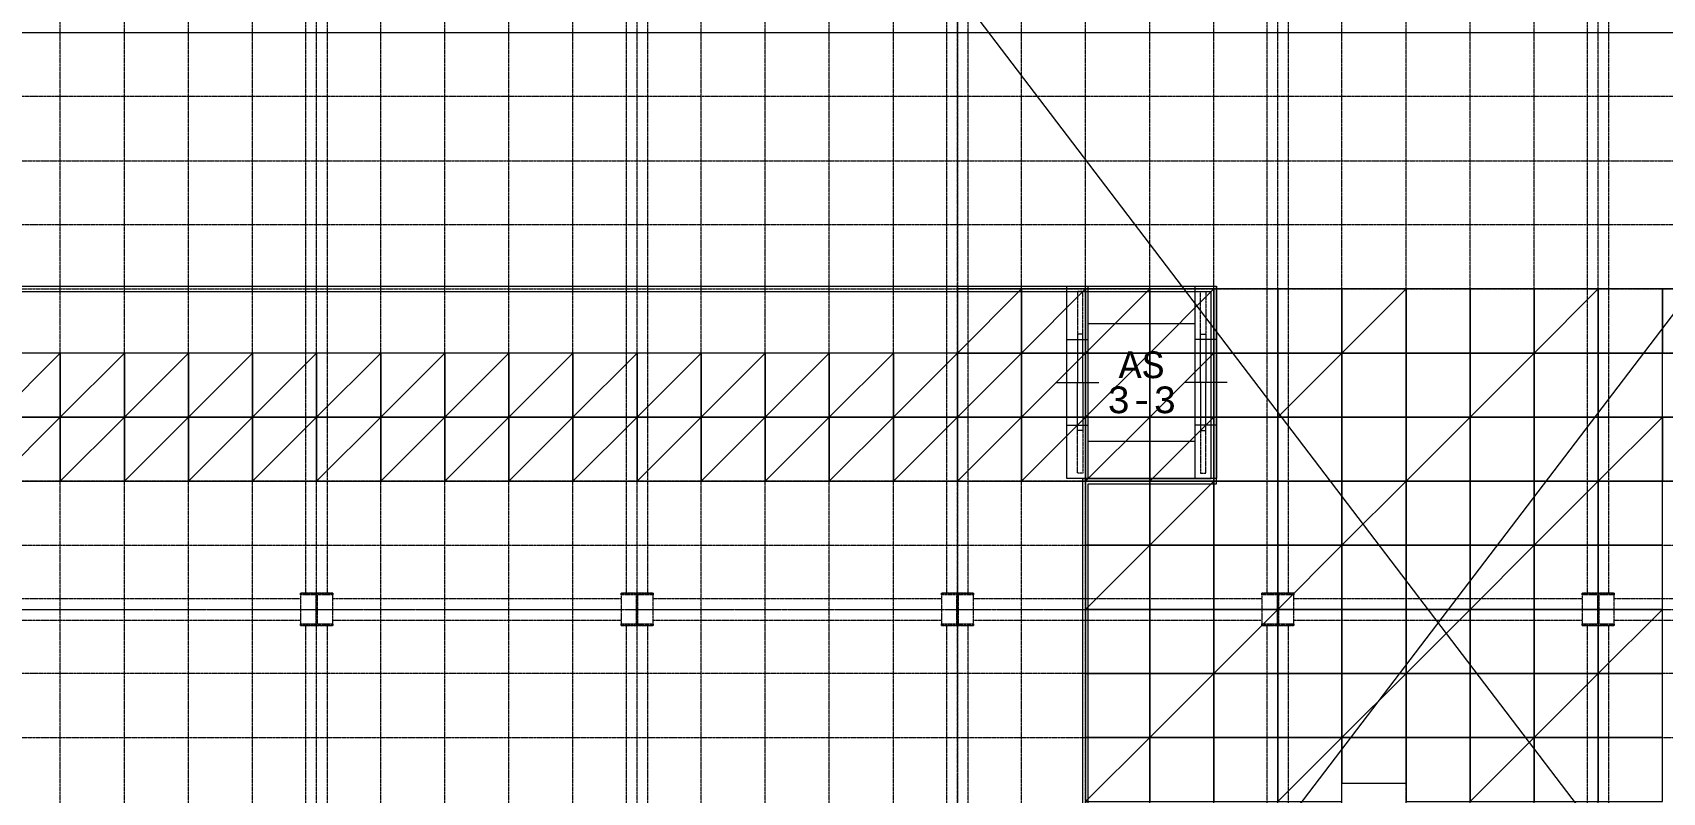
# Model space of a CAD drawing. Extents: x 73996 to 686888, y -9729 to 263202.
# Drawn here: x 310266 to 325526, y 191489 to 198602 of the extents above; entities that cross this region are included whole.
import ezdxf
from ezdxf.enums import TextEntityAlignment as Align

# ---------------------------------------------------------------- set-up
doc = ezdxf.new("R2010")
doc.units = 0
doc.header["$LTSCALE"] = 20
doc.linetypes.add('Data Center Layout_L20$0$CENTER', pattern=[2, 1.25, -0.25, 0.25, -0.25])
doc.linetypes.add('Data Center Layout_L20$0$DOTK1', pattern=[0.1, 0.05, -0.05])
for name, color, linetype, lineweight in [('Data Center Layout_L20$0$$ALDG', 252, 'Data Center Layout_L20$0$DOTK1', 0), ('Data Center Layout_L20$0$$ALDG-P', 252, 'Continuous', 0), ('Data Center Layout_L20$0$$AREA-RC', 252, 'Continuous', 0), ('Data Center Layout_L20$0$$OOBIKI', 252, 'Data Center Layout_L20$0$DOTK1', 0), ('Data Center Layout_L20$0$ARC', 252, 'Continuous', 0), ('Data Center Layout_L20$0$H-SIN', 252, 'Data Center Layout_L20$0$CENTER', 9), ('Data Center Layout_L20$0$HOJO1', 252, 'Continuous', 0)]:
    doc.layers.add(name, color=color, linetype=linetype, lineweight=lineweight)
doc.styles.add('Data Center Layout_L20$0$ATS', font='monotxt', dxfattribs={"bigfont": 'BIGFONT'})

# ---------------------------------------------------------------- blocks, each defined once
blk = doc.blocks.new('Data Center Layout_L20$0$45%-AL-G')
blk.add_line((600, 600), (0, 0))
blk.add_lwpolyline([(0, 0), (600, 0), (600, 600), (0, 600)], close=True)
blk = doc.blocks.new('Data Center Layout_L20$0$BLANK')
blk.add_lwpolyline([(0, 0), (600, 0), (600, 600), (0, 600)], close=True)
blk = doc.blocks.new('Data Center Layout_L20$0$A$C80dc7663')
at = {"layer": 'Data Center Layout_L20$0$$ALDG'}
for p, q in [((352540.24, 148045.59), (352540.24, 184153.09)), ((353140.24, 148045.59), (353140.24, 184153.09)), ((353740.24, 148045.59), (353740.24, 184153.09)), ((354340.24, 148045.59), (354340.24, 184153.09)), ((354940.24, 148045.59), (354940.24, 184153.09)), ((355540.24, 148045.59), (355540.24, 184153.09)), ((356140.24, 148045.59), (356140.24, 184153.09)), ((356740.24, 148045.59), (356740.24, 184153.09)), ((357340.24, 148045.59), (357340.24, 184153.09)), ((357940.24, 148045.59), (357940.24, 184153.09)), ((358540.24, 148045.59), (358540.24, 184153.09)), ((359140.24, 148045.59), (359140.24, 184153.09)), ((359740.24, 148045.59), (359740.24, 184153.09)), ((360340.24, 148045.59), (360340.24, 184153.09)), ((361540.24, 148045.59), (361540.24, 184153.09)), ((362140.24, 148995.59), (362140.24, 184153.09)), ((362740.24, 148995.59), (362740.24, 184153.09)), ((363340.24, 148995.59), (363340.24, 184153.09)), ((363940.24, 148995.59), (363940.24, 184153.09)), ((364540.24, 148995.59), (364540.24, 184153.09)), ((365140.24, 148995.59), (365140.24, 184153.09)), ((365740.24, 148995.59), (365740.24, 184153.09)), ((366340.24, 148995.59), (366340.24, 184153.09)), ((366940.24, 148995.59), (366940.24, 184153.09)), ((360940.24, 165695.59), (360940.24, 148395.59)), ((334590.24, 165445.59), (531290.24, 165445.59)), ((531290.24, 164845.59), (334590.24, 164845.59)), ((334590.24, 164245.59), (531290.24, 164245.59)), ((531290.24, 163645.59), (334590.24, 163645.59)), ((334590.24, 163045.59), (531290.24, 163045.59)), ((531290.24, 162445.59), (334590.24, 162445.59)), ((334590.24, 161845.59), (531290.24, 161845.59)), ((531290.24, 161245.59), (334590.24, 161245.59)), ((334590.24, 160645.59), (531290.24, 160645.59)), ((334590.24, 160045.59), (531290.24, 160045.59)), ((531290.24, 159445.59), (334590.24, 159445.59)), ((334590.24, 158845.59), (531290.24, 158845.59))]:
    blk.add_line(p, q, dxfattribs=at)
at = {"layer": 'Data Center Layout_L20$0$$ALDG-P'}
blk.add_lwpolyline([(362140.24, 151045.59), (376540.24, 151045.59), (376540.24, 163045.59), (362140.24, 163045.59)], close=True, dxfattribs=at)
at = {"layer": 'Data Center Layout_L20$0$$AREA-RC'}
blk.add_lwpolyline([(334590.24, 148345.59), (334590.24, 165445.59), (396940.24, 165445.59), (396940.24, 163045.59), (360940.24, 163045.59), (360940.24, 162445.59), (338140.24, 162445.59), (338140.24, 161245.59), (362140.24, 161245.59), (362140.24, 157645.59), (338140.24, 157645.59), (338140.24, 151045.59), (385540.24, 151045.59), (385540.24, 148945.59), (362165.24, 148945.59), (362165.24, 147995.59), (361290.24, 147995.59), (361290.24, 148395.59), (360590.24, 148395.59), (360590.24, 147995.59), (352290.24, 147995.59), (352290.24, 148395.59), (342590.24, 148395.59), (342590.24, 148345.59)], close=True, dxfattribs=at)
at = {"layer": 'Data Center Layout_L20$0$$OOBIKI'}
for p, q in [((354840.24, 160195.59), (354840.24, 165895.59)), ((355040.24, 160195.59), (355040.24, 165895.59)), ((357840.24, 160195.59), (357840.24, 165895.59)), ((358040.24, 160195.59), (358040.24, 165895.59)), ((363840.24, 160195.59), (363840.24, 165895.59)), ((364040.24, 160195.59), (364040.24, 165895.59)), ((366840.24, 160195.59), (366840.24, 165895.59)), ((367040.24, 160195.59), (367040.24, 165895.59)), ((360840.24, 160195.59), (360840.24, 165695.59)), ((361040.24, 160195.59), (361040.24, 165695.59)), ((354790.24, 160145.59), (352090.24, 160145.59)), ((357790.24, 160145.59), (355090.24, 160145.59)), ((360790.24, 160145.59), (358090.24, 160145.59)), ((363790.24, 160145.59), (361090.24, 160145.59)), ((366790.24, 160145.59), (364090.24, 160145.59)), ((369790.24, 160145.59), (367090.24, 160145.59)), ((352090.24, 159945.59), (354790.24, 159945.59)), ((355090.24, 159945.59), (357790.24, 159945.59)), ((358090.24, 159945.59), (360790.24, 159945.59)), ((361090.24, 159945.59), (363790.24, 159945.59)), ((364090.24, 159945.59), (366790.24, 159945.59)), ((367090.24, 159945.59), (369790.24, 159945.59)), ((354840.24, 154195.59), (354840.24, 159895.59)), ((355040.24, 154195.59), (355040.24, 159895.59)), ((357840.24, 154195.59), (357840.24, 159895.59)), ((358040.24, 154195.59), (358040.24, 159895.59)), ((360840.24, 154195.59), (360840.24, 159895.59)), ((361040.24, 154195.59), (361040.24, 159895.59)), ((363840.24, 154195.59), (363840.24, 159895.59)), ((364040.24, 154195.59), (364040.24, 159895.59)), ((366840.24, 154195.59), (366840.24, 159895.59)), ((367040.24, 154195.59), (367040.24, 159895.59))]:
    blk.add_line(p, q, dxfattribs=at)
at = {"layer": 'Data Center Layout_L20$0$$OOBIKI', "linetype": 'Data Center Layout_L20$0$DOTK1'}
for points in [[(354790.24, 160195.59), (355090.24, 160195.59), (355090.24, 160180.59), (354945.24, 160180.59), (354945.24, 159910.59), (355090.24, 159910.59), (355090.24, 159895.59), (354790.24, 159895.59), (354790.24, 159910.59), (354935.24, 159910.59), (354935.24, 160180.59), (354790.24, 160180.59)], [(357790.24, 160195.59), (358090.24, 160195.59), (358090.24, 160180.59), (357945.24, 160180.59), (357945.24, 159910.59), (358090.24, 159910.59), (358090.24, 159895.59), (357790.24, 159895.59), (357790.24, 159910.59), (357935.24, 159910.59), (357935.24, 160180.59), (357790.24, 160180.59)], [(360790.24, 160195.59), (361090.24, 160195.59), (361090.24, 160180.59), (360945.24, 160180.59), (360945.24, 159910.59), (361090.24, 159910.59), (361090.24, 159895.59), (360790.24, 159895.59), (360790.24, 159910.59), (360935.24, 159910.59), (360935.24, 160180.59), (360790.24, 160180.59)], [(363790.24, 160195.59), (364090.24, 160195.59), (364090.24, 160180.59), (363945.24, 160180.59), (363945.24, 159910.59), (364090.24, 159910.59), (364090.24, 159895.59), (363790.24, 159895.59), (363790.24, 159910.59), (363935.24, 159910.59), (363935.24, 160180.59), (363790.24, 160180.59)], [(366790.24, 160195.59), (367090.24, 160195.59), (367090.24, 160180.59), (366945.24, 160180.59), (366945.24, 159910.59), (367090.24, 159910.59), (367090.24, 159895.59), (366790.24, 159895.59), (366790.24, 159910.59), (366935.24, 159910.59), (366935.24, 160180.59), (366790.24, 160180.59)]]:
    blk.add_lwpolyline(points, close=True, dxfattribs=at)
at = {"layer": 'Data Center Layout_L20$0$$OOBIKI'}
for points in [[(354790.24, 159895.59), (355090.24, 159895.59), (355090.24, 160195.59), (354790.24, 160195.59)], [(357790.24, 159895.59), (358090.24, 159895.59), (358090.24, 160195.59), (357790.24, 160195.59)], [(360790.24, 159895.59), (361090.24, 159895.59), (361090.24, 160195.59), (360790.24, 160195.59)], [(363790.24, 159895.59), (364090.24, 159895.59), (364090.24, 160195.59), (363790.24, 160195.59)], [(366790.24, 159895.59), (367090.24, 159895.59), (367090.24, 160195.59), (366790.24, 160195.59)]]:
    blk.add_lwpolyline(points, close=True, dxfattribs=at)
at = {"layer": 'Data Center Layout_L20$0$ARC'}
for p, q in [((328115.24, 163070.59), (363365.24, 163070.59)), ((328115.24, 163020.59), (363315.24, 163020.59)), ((363315.24, 161270.59), (363315.24, 163020.59)), ((363365.24, 161220.59), (363365.24, 163070.59)), ((362115.24, 148995.59), (362115.24, 161270.59)), ((362115.24, 161270.59), (363315.24, 161270.59)), ((362165.24, 148995.59), (362165.24, 161220.59)), ((362165.24, 161220.59), (363365.24, 161220.59))]:
    blk.add_line(p, q, dxfattribs=at)
at = {"layer": 'Data Center Layout_L20$0$ARC', "linetype": 'Continuous'}
for p, q in [((362165.24, 161270.59), (362165.24, 163070.59)), ((363165.24, 161270.59), (363165.24, 163070.59)), ((362165.24, 162720.59), (363165.24, 162720.59)), ((361965.24, 162570.59), (362165.24, 162570.59)), ((363365.24, 162570.59), (363165.24, 162570.59)), ((361865.24, 162170.59), (362265.24, 162170.59)), ((363465.24, 162170.59), (363065.24, 162170.59)), ((361965.24, 161770.59), (362165.24, 161770.59)), ((363365.24, 161770.59), (363165.24, 161770.59)), ((362165.24, 161620.59), (363165.24, 161620.59))]:
    blk.add_line(p, q, dxfattribs=at)
at = {"layer": 'Data Center Layout_L20$0$ARC', "flags": 128}
blk.add_lwpolyline([(361965.24, 163070.59), (363365.24, 163070.59), (363365.24, 161270.59), (361965.24, 161270.59), (361965.24, 163070.59), (361965.24, 163070.59)], close=True, dxfattribs=at)
at = {"layer": 'Data Center Layout_L20$0$ARC', "linetype": 'Data Center Layout_L20$0$DOTK1'}
for points in [[(362065.24, 162570.59), (362115.24, 162570.59), (362115.24, 163020.59), (362065.24, 163020.59)], [(363265.24, 162570.59), (363215.24, 162570.59), (363215.24, 163020.59), (363265.24, 163020.59)], [(362065.24, 161770.59), (362115.24, 161770.59), (362115.24, 161320.59), (362065.24, 161320.59)], [(363265.24, 161770.59), (363215.24, 161770.59), (363215.24, 161320.59), (363265.24, 161320.59)]]:
    blk.add_lwpolyline(points, close=True, dxfattribs=at)
at = {"layer": 'Data Center Layout_L20$0$ARC', "linetype": 'Continuous'}
for points in [[(362065.24, 162170.59), (362115.24, 162170.59), (362115.24, 162620.59), (362065.24, 162620.59)], [(363265.24, 162170.59), (363215.24, 162170.59), (363215.24, 162620.59), (363265.24, 162620.59)], [(362065.24, 162170.59), (362115.24, 162170.59), (362115.24, 161720.59), (362065.24, 161720.59)], [(363265.24, 162170.59), (363215.24, 162170.59), (363215.24, 161720.59), (363265.24, 161720.59)]]:
    blk.add_lwpolyline(points, close=True, dxfattribs=at)
at = {"layer": 'Data Center Layout_L20$0$H-SIN'}
for p, q in [((360940.24, 124521.53), (360940.24, 230045.59)), ((294307.41, 160045.59), (588940.24, 160045.59))]:
    blk.add_line(p, q, dxfattribs=at)
at = {"layer": 'Data Center Layout_L20$0$HOJO1'}
for p, q in [((369840.24, 165695.59), (361040.24, 154145.59)), ((361040.24, 165695.59), (369840.24, 154145.59))]:
    blk.add_line(p, q, dxfattribs=at)
at = {"layer": 'Data Center Layout_L20$0$$ALDG-P'}
for name, p in [('Data Center Layout_L20$0$45%-AL-G', (360940.24, 162445.59)), ('Data Center Layout_L20$0$45%-AL-G', (361540.24, 162445.59)), ('Data Center Layout_L20$0$45%-AL-G', (362140.24, 162445.59)), ('Data Center Layout_L20$0$45%-AL-G', (362740.24, 162445.59)), ('Data Center Layout_L20$0$BLANK', (363340.24, 162445.59)), ('Data Center Layout_L20$0$BLANK', (363940.24, 162445.59)), ('Data Center Layout_L20$0$45%-AL-G', (364540.24, 162445.59)), ('Data Center Layout_L20$0$BLANK', (365140.24, 162445.59)), ('Data Center Layout_L20$0$BLANK', (365740.24, 162445.59)), ('Data Center Layout_L20$0$45%-AL-G', (366340.24, 162445.59)), ('Data Center Layout_L20$0$BLANK', (366940.24, 162445.59)), ('Data Center Layout_L20$0$BLANK', (367540.24, 162445.59)), ('Data Center Layout_L20$0$45%-AL-G', (351940.24, 161845.59)), ('Data Center Layout_L20$0$45%-AL-G', (352540.24, 161845.59)), ('Data Center Layout_L20$0$45%-AL-G', (353140.24, 161845.59)), ('Data Center Layout_L20$0$45%-AL-G', (353740.24, 161845.59)), ('Data Center Layout_L20$0$45%-AL-G', (354340.24, 161845.59)), ('Data Center Layout_L20$0$45%-AL-G', (354940.24, 161845.59)), ('Data Center Layout_L20$0$45%-AL-G', (355540.24, 161845.59)), ('Data Center Layout_L20$0$45%-AL-G', (356140.24, 161845.59)), ('Data Center Layout_L20$0$45%-AL-G', (356740.24, 161845.59)), ('Data Center Layout_L20$0$45%-AL-G', (357340.24, 161845.59)), ('Data Center Layout_L20$0$45%-AL-G', (357940.24, 161845.59)), ('Data Center Layout_L20$0$45%-AL-G', (358540.24, 161845.59)), ('Data Center Layout_L20$0$45%-AL-G', (359140.24, 161845.59)), ('Data Center Layout_L20$0$45%-AL-G', (359740.24, 161845.59)), ('Data Center Layout_L20$0$45%-AL-G', (360340.24, 161845.59)), ('Data Center Layout_L20$0$45%-AL-G', (360940.24, 161845.59)), ('Data Center Layout_L20$0$45%-AL-G', (361540.24, 161845.59)), ('Data Center Layout_L20$0$45%-AL-G', (362140.24, 161845.59)), ('Data Center Layout_L20$0$45%-AL-G', (362740.24, 161845.59)), ('Data Center Layout_L20$0$BLANK', (363340.24, 161845.59)), ('Data Center Layout_L20$0$45%-AL-G', (363940.24, 161845.59)), ('Data Center Layout_L20$0$BLANK', (364540.24, 161845.59)), ('Data Center Layout_L20$0$BLANK', (365140.24, 161845.59)), ('Data Center Layout_L20$0$45%-AL-G', (365740.24, 161845.59)), ('Data Center Layout_L20$0$BLANK', (366340.24, 161845.59)), ('Data Center Layout_L20$0$BLANK', (366940.24, 161845.59)), ('Data Center Layout_L20$0$45%-AL-G', (351940.24, 161245.59)), ('Data Center Layout_L20$0$45%-AL-G', (352540.24, 161245.59)), ('Data Center Layout_L20$0$45%-AL-G', (353140.24, 161245.59)), ('Data Center Layout_L20$0$45%-AL-G', (353740.24, 161245.59)), ('Data Center Layout_L20$0$45%-AL-G', (354340.24, 161245.59)), ('Data Center Layout_L20$0$45%-AL-G', (354940.24, 161245.59)), ('Data Center Layout_L20$0$45%-AL-G', (355540.24, 161245.59)), ('Data Center Layout_L20$0$45%-AL-G', (356140.24, 161245.59)), ('Data Center Layout_L20$0$45%-AL-G', (356740.24, 161245.59)), ('Data Center Layout_L20$0$45%-AL-G', (357340.24, 161245.59)), ('Data Center Layout_L20$0$45%-AL-G', (357940.24, 161245.59)), ('Data Center Layout_L20$0$45%-AL-G', (358540.24, 161245.59)), ('Data Center Layout_L20$0$45%-AL-G', (359140.24, 161245.59)), ('Data Center Layout_L20$0$45%-AL-G', (359740.24, 161245.59)), ('Data Center Layout_L20$0$45%-AL-G', (360340.24, 161245.59)), ('Data Center Layout_L20$0$45%-AL-G', (360940.24, 161245.59)), ('Data Center Layout_L20$0$45%-AL-G', (361540.24, 161245.59)), ('Data Center Layout_L20$0$45%-AL-G', (362140.24, 161245.59)), ('Data Center Layout_L20$0$45%-AL-G', (362740.24, 161245.59)), ('Data Center Layout_L20$0$BLANK', (363340.24, 161245.59)), ('Data Center Layout_L20$0$BLANK', (363940.24, 161245.59)), ('Data Center Layout_L20$0$BLANK', (364540.24, 161245.59)), ('Data Center Layout_L20$0$45%-AL-G', (365140.24, 161245.59)), ('Data Center Layout_L20$0$BLANK', (365740.24, 161245.59)), ('Data Center Layout_L20$0$BLANK', (366340.24, 161245.59)), ('Data Center Layout_L20$0$45%-AL-G', (366940.24, 161245.59)), ('Data Center Layout_L20$0$BLANK', (367540.24, 161245.59)), ('Data Center Layout_L20$0$BLANK', (362140.24, 160645.59)), ('Data Center Layout_L20$0$45%-AL-G', (362740.24, 160645.59)), ('Data Center Layout_L20$0$BLANK', (363340.24, 160645.59)), ('Data Center Layout_L20$0$BLANK', (363940.24, 160645.59)), ('Data Center Layout_L20$0$45%-AL-G', (364540.24, 160645.59)), ('Data Center Layout_L20$0$BLANK', (365140.24, 160645.59)), ('Data Center Layout_L20$0$BLANK', (365740.24, 160645.59)), ('Data Center Layout_L20$0$45%-AL-G', (366340.24, 160645.59)), ('Data Center Layout_L20$0$BLANK', (366940.24, 160645.59)), ('Data Center Layout_L20$0$45%-AL-G', (362140.24, 160045.59)), ('Data Center Layout_L20$0$BLANK', (362740.24, 160045.59)), ('Data Center Layout_L20$0$BLANK', (363340.24, 160045.59)), ('Data Center Layout_L20$0$45%-AL-G', (363940.24, 160045.59)), ('Data Center Layout_L20$0$BLANK', (364540.24, 160045.59)), ('Data Center Layout_L20$0$BLANK', (365140.24, 160045.59)), ('Data Center Layout_L20$0$45%-AL-G', (365740.24, 160045.59)), ('Data Center Layout_L20$0$BLANK', (366340.24, 160045.59)), ('Data Center Layout_L20$0$BLANK', (366940.24, 160045.59)), ('Data Center Layout_L20$0$BLANK', (362140.24, 159445.59)), ('Data Center Layout_L20$0$BLANK', (362740.24, 159445.59)), ('Data Center Layout_L20$0$45%-AL-G', (363340.24, 159445.59)), ('Data Center Layout_L20$0$BLANK', (363940.24, 159445.59)), ('Data Center Layout_L20$0$BLANK', (364540.24, 159445.59)), ('Data Center Layout_L20$0$45%-AL-G', (365140.24, 159445.59)), ('Data Center Layout_L20$0$BLANK', (365740.24, 159445.59)), ('Data Center Layout_L20$0$BLANK', (366340.24, 159445.59)), ('Data Center Layout_L20$0$45%-AL-G', (366940.24, 159445.59)), ('Data Center Layout_L20$0$BLANK', (362140.24, 158845.59)), ('Data Center Layout_L20$0$45%-AL-G', (362740.24, 158845.59)), ('Data Center Layout_L20$0$BLANK', (363340.24, 158845.59)), ('Data Center Layout_L20$0$BLANK', (363940.24, 158845.59)), ('Data Center Layout_L20$0$45%-AL-G', (364540.24, 158845.59)), ('Data Center Layout_L20$0$BLANK', (365140.24, 158845.59)), ('Data Center Layout_L20$0$BLANK', (365740.24, 158845.59)), ('Data Center Layout_L20$0$45%-AL-G', (366340.24, 158845.59)), ('Data Center Layout_L20$0$BLANK', (366940.24, 158845.59)), ('Data Center Layout_L20$0$45%-AL-G', (362140.24, 158245.59)), ('Data Center Layout_L20$0$BLANK', (362740.24, 158245.59)), ('Data Center Layout_L20$0$BLANK', (363340.24, 158245.59)), ('Data Center Layout_L20$0$45%-AL-G', (363940.24, 158245.59)), ('Data Center Layout_L20$0$BLANK', (365140.24, 158245.59)), ('Data Center Layout_L20$0$45%-AL-G', (365740.24, 158245.59)), ('Data Center Layout_L20$0$BLANK', (366340.24, 158245.59)), ('Data Center Layout_L20$0$BLANK', (366940.24, 158245.59))]:
    blk.add_blockref(name, p, dxfattribs=at)
at = {"layer": 'Data Center Layout_L20$0$$ALDG-P', "yscale": 0.7116666666666667}
blk.add_blockref('Data Center Layout_L20$0$BLANK', (364540.24, 158418.59), dxfattribs=at)
at = {"layer": 'Data Center Layout_L20$0$ARC', "style": 'Data Center Layout_L20$0$ATS'}
for s, p in [('AS', (362665.24, 162210.2)), ('3-3', (362665.24, 161882.02))]:
    blk.add_text(s, height=250, dxfattribs=at).set_placement(p, align=Align.CENTER)
blk = doc.blocks.new('Data Center Layout_L20')
blk.add_blockref('Data Center Layout_L20$0$A$C80dc7663', (-42015, 33157))

msp = doc.modelspace()

# ---------------------------------------------------------------- block references
msp.add_blockref('Data Center Layout_L20', (0, 0))

doc.saveas('drawing.dxf')
